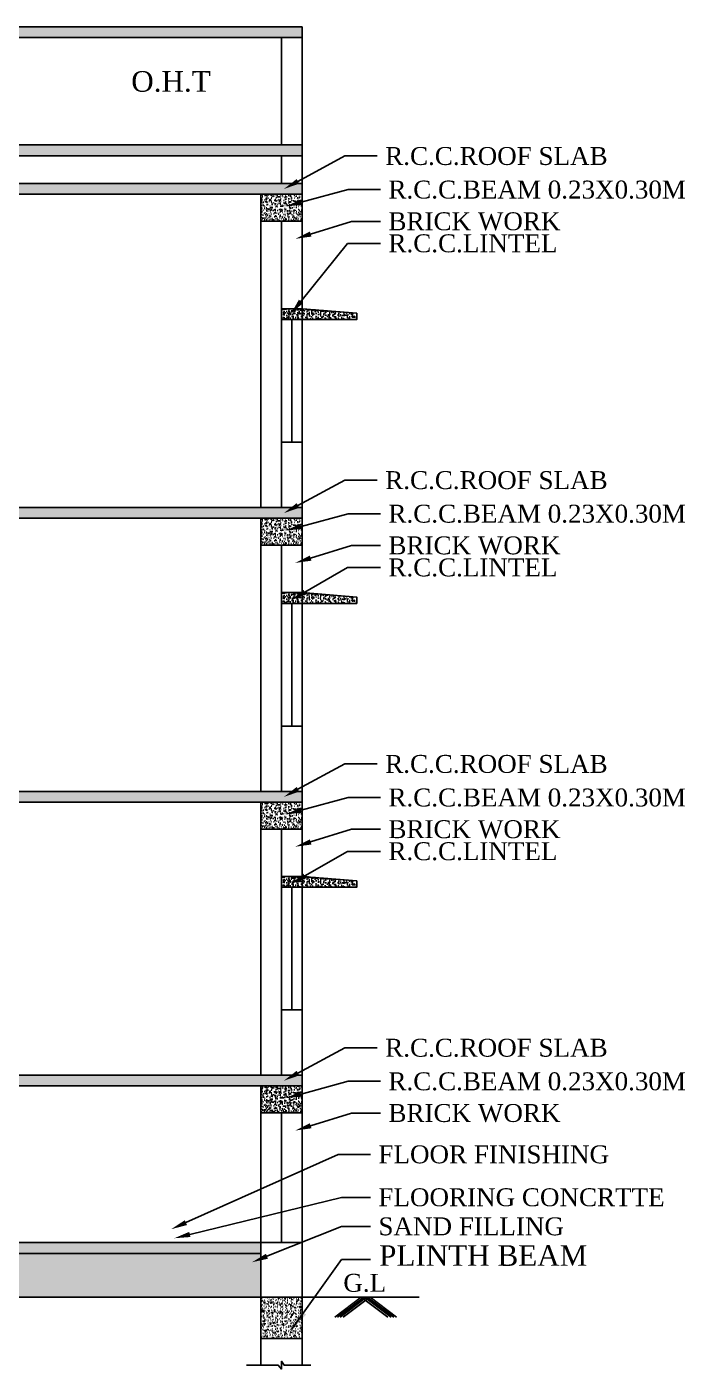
# Model space of a CAD drawing. Header units: metres. Extents: x 2 to 142, y 1 to 82.
# Drawn here: x 100.05 to 107.41, y 48.32 to 63.31 of the extents above; entities that cross this region are included whole.
import ezdxf
from ezdxf import colors
from ezdxf.entities.mleader import LeaderData, LeaderLine
from ezdxf.math import Vec2, Vec3

# ---------------------------------------------------------------- set-up
doc = ezdxf.new("R2010")
doc.units = ezdxf.units.M
doc.header["$MEASUREMENT"] = 0
doc.styles.get("Standard").update_dxf_attribs({"font": 'BOOKOS.TTF'})
doc.dimstyles.get("Standard").update_dxf_attribs({"dimtxt": 0.23, "dimasz": 0.23, "dimexe": 0.18, "dimexo": 0.0625, "dimgap": 0.09, "dimtad": 1, "dimzin": 0, "dimdsep": 46, "dimtxsty": 'Standard', "dimblk": 'OBLIQUE', "dimcen": 0.09, "dimse1": 1, "dimse2": 1, "dimclrd": 256, "dimclre": 256, "dimclrt": 256, "dimadec": 0, "dimazin": 0, "dimtfac": 1, "dimtix": 1, "dimtofl": 0, "dimtmove": 0, "dimatfit": 3, "dimfxl": 0, "dimtolj": 1, "dimtzin": 0, "dimarcsym": 0})
pattern_1 = [(50, (-16875.487765, 1620.66219), (0.07172601826, -0.0062752135), [0.0075, -0.0825]), (355, (-16875.487765, 1620.66219), (-0.01387513336, 0.07521921337), [0.006, -0.066]), (100.45144446, (-16875.48179, 1620.66167), (0.05785088467, 0.0689439991), [0.0063740192, -0.0701142112]), (46.1842, (-16875.487765, 1620.68219), (0.10672413307, -0.0165519281), [0.01125, -0.12375]), (96.6356355, (-16875.47887, 1620.68081), (0.09346619457, 0.0974118601), [0.0095610342, -0.105171376]), (351.184164, (-16875.48776, 1620.68219), (0.0934661945, 0.09741186), [0.009, -0.0990000001]), (21, (-16875.477765, 1620.67719), (0.05969070521, -0.04026188907), [0.0075, -0.0825]), (326, (-16875.477765, 1620.67719), (0.0243315332, 0.0725150045), [0.006, -0.066]), (71.45144474, (-16875.47279, 1620.673834), (0.08402223767, 0.03225311528), [0.006374019, -0.0701142112]), (37.5, (-16875.487765, 1620.66219), (0.00121598553, 0.033289385383), [0, -0.0652, 0, -0.067, 0, -0.06625]), (7.5, (-16875.487765, 1620.66219), (0.026306953744, 0.03944117119), [0, -0.0382, 0, -0.0637, 0, -0.02525]), (327.5, (-16875.510065, 1620.66219), (0.053382243617, -0.002255487173), [0, -0.025, 0, -0.078, 0, -0.1035]), (317.5, (-16875.520065, 1620.66219), (0.05831861693, 0.01001049823), [0, -0.0325, 0, -0.0518, 0, -0.0735])]
pattern_2 = [(50, (-16875.487765, 1623.83219), (0.07172601826, -0.0062752135), [0.0075, -0.0825]), (355, (-16875.487765, 1623.83219), (-0.01387513336, 0.07521921337), [0.006, -0.066]), (100.45144446, (-16875.48179, 1623.83167), (0.05785088467, 0.0689439991), [0.0063740192, -0.0701142112]), (46.1842, (-16875.487765, 1623.85219), (0.10672413307, -0.0165519281), [0.01125, -0.12375]), (96.6356355, (-16875.47887, 1623.85081), (0.09346619457, 0.0974118601), [0.0095610342, -0.105171376]), (351.184164, (-16875.48776, 1623.85219), (0.0934661945, 0.09741186), [0.009, -0.0990000001]), (21, (-16875.477765, 1623.84719), (0.05969070521, -0.04026188907), [0.0075, -0.0825]), (326, (-16875.477765, 1623.84719), (0.0243315332, 0.0725150045), [0.006, -0.066]), (71.45144474, (-16875.47279, 1623.843834), (0.08402223767, 0.03225311528), [0.006374019, -0.0701142112]), (37.5, (-16875.487765, 1623.83219), (0.00121598553, 0.033289385383), [0, -0.0652, 0, -0.067, 0, -0.06625]), (7.5, (-16875.487765, 1623.83219), (0.026306953744, 0.03944117119), [0, -0.0382, 0, -0.0637, 0, -0.02525]), (327.5, (-16875.510065, 1623.83219), (0.053382243617, -0.002255487173), [0, -0.025, 0, -0.078, 0, -0.1035]), (317.5, (-16875.520065, 1623.83219), (0.05831861693, 0.01001049823), [0, -0.0325, 0, -0.0518, 0, -0.0735])]
pattern_3 = [(50, (-16875.487765, 1627.00219), (0.07172601826, -0.0062752135), [0.0075, -0.0825]), (355, (-16875.487765, 1627.00219), (-0.01387513336, 0.07521921337), [0.006, -0.066]), (100.45144446, (-16875.48179, 1627.00167), (0.05785088467, 0.0689439991), [0.0063740192, -0.0701142112]), (46.1842, (-16875.487765, 1627.02219), (0.10672413307, -0.0165519281), [0.01125, -0.12375]), (96.6356355, (-16875.47887, 1627.02081), (0.09346619457, 0.0974118601), [0.0095610342, -0.105171376]), (351.184164, (-16875.48776, 1627.02219), (0.0934661945, 0.09741186), [0.009, -0.0990000001]), (21, (-16875.477765, 1627.01719), (0.05969070521, -0.04026188907), [0.0075, -0.0825]), (326, (-16875.477765, 1627.01719), (0.0243315332, 0.0725150045), [0.006, -0.066]), (71.45144474, (-16875.47279, 1627.013834), (0.08402223767, 0.03225311528), [0.006374019, -0.0701142112]), (37.5, (-16875.487765, 1627.00219), (0.00121598553, 0.033289385383), [0, -0.0652, 0, -0.067, 0, -0.06625]), (7.5, (-16875.487765, 1627.00219), (0.026306953744, 0.03944117119), [0, -0.0382, 0, -0.0637, 0, -0.02525]), (327.5, (-16875.510065, 1627.00219), (0.053382243617, -0.002255487173), [0, -0.025, 0, -0.078, 0, -0.1035]), (317.5, (-16875.520065, 1627.00219), (0.05831861693, 0.01001049823), [0, -0.0325, 0, -0.0518, 0, -0.0735])]

# ---------------------------------------------------------------- blocks, each defined once
blk = doc.blocks.new('_Oblique')
at = {"color": 0, "linetype": 'ByBlock', "lineweight": -2}
blk.add_line((-0.5, -0.5), (0.5, 0.5), dxfattribs=at)

msp = doc.modelspace()

# ---------------------------------------------------------------- hatches: boundary and pattern name
h = msp.add_hatch()
h.set_pattern_fill('AR-CONC', color=3, scale=0.01, style=0)
h.set_pattern_definition([(50, (0, 0), (0.071726018, -0.006275213), [0.0075, -0.0825]), (355, (0, 0), (-0.013875133, 0.075219213), [0.006, -0.066]), (100.451444, (0.00598, -0.00052), (0.057850885, 0.068944), [0.00637402, -0.07011421]), (46.1842, (0, 0.02), (0.10672413, -0.01655193), [0.01125, -0.12375]), (96.63564, (0.00889, 0.01862), (0.093466195, 0.09741186), [0.00956103, -0.10517138]), (351.18416, (0, 0.02), (0.09346619, 0.09741186), [0.009, -0.099]), (21, (0.01, 0.015), (0.059690705, -0.04026189), [0.0075, -0.0825]), (326, (0.01, 0.015), (0.024331533, 0.072515005), [0.006, -0.066]), (71.451445, (0.014974, 0.011645), (0.084022238, 0.032253115), [0.00637402, -0.07011421]), (37.5, (0, 0), (0.0012159855, 0.0332893854), [0, -0.0652, 0, -0.067, 0, -0.06625]), (7.5, (0, 0), (0.026306954, 0.039441171), [0, -0.0382, 0, -0.0637, 0, -0.02525]), (327.5, (-0.0223, 0), (0.0533822436, -0.002255487), [0, -0.025, 0, -0.078, 0, -0.1035]), (317.5, (-0.0323, 0), (0.058318617, 0.010010498), [0, -0.0325, 0, -0.0518, 0, -0.0735])])
h.paths.add_polyline_path([(103.127, 61.99), (99.667, 61.99), (99.667, 61.87), (103.127, 61.87)])
h.paths.add_polyline_path([(103.127, 63.31), (99.667, 63.31), (99.667, 63.19), (103.127, 63.19)])
h = msp.add_hatch()
h.set_pattern_fill('AR-CONC', color=3, scale=0.01, style=0)
h.set_pattern_definition(pattern_1)
h.paths.add_polyline_path([(99.897, 61.56), (99.667, 61.56), (99.667, 61.44), (99.897, 61.44), (103.127, 61.44), (103.127, 61.56)])
h = msp.add_hatch()
h.set_pattern_fill('AR-CONC', color=3, scale=0.01, style=0)
h.set_pattern_definition([(50, (-16866.117765, 1626.15219), (0.07172601826, -0.0062752135), [0.0075, -0.0825]), (355, (-16866.117765, 1626.15219), (-0.01387513336, 0.07521921337), [0.006, -0.066]), (100.45144446, (-16866.11179, 1626.15167), (0.05785088467, 0.0689439991), [0.0063740192, -0.0701142112]), (46.1842, (-16866.117765, 1626.17219), (0.10672413307, -0.0165519281), [0.01125, -0.12375]), (96.6356355, (-16866.10887, 1626.17081), (0.09346619457, 0.0974118601), [0.0095610342, -0.105171376]), (351.184164, (-16866.11776, 1626.17219), (0.0934661945, 0.09741186), [0.009, -0.0990000001]), (21, (-16866.107765, 1626.16719), (0.05969070521, -0.04026188907), [0.0075, -0.0825]), (326, (-16866.107765, 1626.16719), (0.0243315332, 0.0725150045), [0.006, -0.066]), (71.45144474, (-16866.10279, 1626.163834), (0.08402223767, 0.03225311528), [0.006374019, -0.0701142112]), (37.5, (-16866.117765, 1626.15219), (0.00121598553, 0.033289385383), [0, -0.0652, 0, -0.067, 0, -0.06625]), (7.5, (-16866.117765, 1626.15219), (0.026306953744, 0.03944117119), [0, -0.0382, 0, -0.0637, 0, -0.02525]), (327.5, (-16866.140065, 1626.15219), (0.053382243617, -0.002255487173), [0, -0.025, 0, -0.078, 0, -0.1035]), (317.5, (-16866.150065, 1626.15219), (0.05831861693, 0.01001049823), [0, -0.0325, 0, -0.0518, 0, -0.0735])])
h.paths.add_polyline_path([(102.667, 61.44), (102.667, 61.14), (103.127, 61.14), (103.127, 61.44)])
h = msp.add_hatch()
h.set_pattern_fill('AR-CONC', color=3, scale=0.01, style=0)
h.set_pattern_definition(pattern_3)
h.paths.add_polyline_path([(103.127, 60.04), (103.127, 60.16), (102.897, 60.16), (102.897, 60.04)])
h = msp.add_hatch()
h.set_pattern_fill('AR-CONC', color=3, scale=0.01, style=0)
h.set_pattern_definition(pattern_3)
h.paths.add_polyline_path([(103.127, 60.04), (103.737, 60.04), (103.737, 60.11), (103.127, 60.16)])
h = msp.add_hatch()
h.set_pattern_fill('AR-CONC', color=3, scale=0.01, style=0)
h.set_pattern_definition([(50, (-16875.487765, 1623.83219), (0.07172601826, -0.0062752135), [0.0075, -0.0825]), (355, (-16875.487765, 1623.83219), (-0.01387513336, 0.07521921337), [0.006, -0.066]), (100.45144446, (-16875.48179, 1623.83167), (0.05785088467, 0.0689439991), [0.0063740192, -0.0701142112]), (46.1842, (-16875.487765, 1623.85219), (0.10672413307, -0.0165519281), [0.01125, -0.12375]), (96.6356355, (-16875.47887, 1623.85081), (0.09346619457, 0.0974118601), [0.0095610342, -0.105171376]), (351.184164, (-16875.48776, 1623.85219), (0.0934661945, 0.09741186), [0.009, -0.0990000001]), (21, (-16875.477765, 1623.84719), (0.05969070521, -0.04026188907), [0.0075, -0.0825]), (326, (-16875.477765, 1623.84719), (0.0243315332, 0.0725150045), [0.006, -0.066]), (71.45144474, (-16875.47279, 1623.843834), (0.08402223767, 0.03225311528), [0.006374019, -0.0701142112]), (37.5, (-16875.487765, 1623.83219), (0.00121598553, 0.033289385383), [0, -0.0652, 0, -0.067, 0, -0.06625]), (7.5, (-16875.487765, 1623.83219), (0.026306953744, 0.03944117119), [0, -0.0382, 0, -0.0637, 0, -0.02525]), (327.5, (-16875.510065, 1623.83219), (0.053382243617, -0.002255487173), [0, -0.025, 0, -0.078, 0, -0.1035]), (317.5, (-16875.520065, 1623.83219), (0.05831861693, 0.01001049823), [0, -0.0325, 0, -0.0518, 0, -0.0735])])
h.paths.add_polyline_path([(103.127, 57.94), (99.667, 57.94), (99.667, 57.82), (103.127, 57.82)])
h = msp.add_hatch()
h.set_pattern_fill('AR-CONC', color=3, scale=0.01, style=0)
h.set_pattern_definition([(50, (-16866.117765, 1622.53219), (0.07172601826, -0.0062752135), [0.0075, -0.0825]), (355, (-16866.117765, 1622.53219), (-0.01387513336, 0.07521921337), [0.006, -0.066]), (100.45144446, (-16866.11179, 1622.53167), (0.05785088467, 0.0689439991), [0.0063740192, -0.0701142112]), (46.1842, (-16866.117765, 1622.55219), (0.10672413307, -0.0165519281), [0.01125, -0.12375]), (96.6356355, (-16866.10887, 1622.55081), (0.09346619457, 0.0974118601), [0.0095610342, -0.105171376]), (351.184164, (-16866.11776, 1622.55219), (0.0934661945, 0.09741186), [0.009, -0.0990000001]), (21, (-16866.107765, 1622.54719), (0.05969070521, -0.04026188907), [0.0075, -0.0825]), (326, (-16866.107765, 1622.54719), (0.0243315332, 0.0725150045), [0.006, -0.066]), (71.45144474, (-16866.10279, 1622.543834), (0.08402223767, 0.03225311528), [0.006374019, -0.0701142112]), (37.5, (-16866.117765, 1622.53219), (0.00121598553, 0.033289385383), [0, -0.0652, 0, -0.067, 0, -0.06625]), (7.5, (-16866.117765, 1622.53219), (0.026306953744, 0.03944117119), [0, -0.0382, 0, -0.0637, 0, -0.02525]), (327.5, (-16866.140065, 1622.53219), (0.053382243617, -0.002255487173), [0, -0.025, 0, -0.078, 0, -0.1035]), (317.5, (-16866.150065, 1622.53219), (0.05831861693, 0.01001049823), [0, -0.0325, 0, -0.0518, 0, -0.0735])])
h.paths.add_polyline_path([(102.667, 57.82), (102.667, 57.52), (103.127, 57.52), (103.127, 57.82)])
h = msp.add_hatch()
h.set_pattern_fill('AR-CONC', color=3, scale=0.01, style=0)
h.set_pattern_definition(pattern_2)
h.paths.add_polyline_path([(103.127, 56.87), (103.127, 56.99), (102.897, 56.99), (102.897, 56.87)])
h = msp.add_hatch()
h.set_pattern_fill('AR-CONC', color=3, scale=0.01, style=0)
h.set_pattern_definition(pattern_2)
h.paths.add_polyline_path([(103.127, 56.87), (103.737, 56.87), (103.737, 56.94), (103.127, 56.99)])
h = msp.add_hatch()
h.set_pattern_fill('AR-CONC', color=3, scale=0.01, style=0)
h.set_pattern_definition(pattern_1)
h.paths.add_polyline_path([(99.667, 54.77), (99.667, 54.65), (103.127, 54.65), (103.127, 54.77)])
h = msp.add_hatch()
h.set_pattern_fill('AR-CONC', color=3, scale=0.01, style=0)
h.set_pattern_definition([(50, (-16866.117765, 1619.36219), (0.07172601826, -0.0062752135), [0.0075, -0.0825]), (355, (-16866.117765, 1619.36219), (-0.01387513336, 0.07521921337), [0.006, -0.066]), (100.45144446, (-16866.11179, 1619.36167), (0.05785088467, 0.0689439991), [0.0063740192, -0.0701142112]), (46.1842, (-16866.117765, 1619.38219), (0.10672413307, -0.0165519281), [0.01125, -0.12375]), (96.6356355, (-16866.10887, 1619.38081), (0.09346619457, 0.0974118601), [0.0095610342, -0.105171376]), (351.184164, (-16866.11776, 1619.38219), (0.0934661945, 0.09741186), [0.009, -0.0990000001]), (21, (-16866.107765, 1619.37719), (0.05969070521, -0.04026188907), [0.0075, -0.0825]), (326, (-16866.107765, 1619.37719), (0.0243315332, 0.0725150045), [0.006, -0.066]), (71.45144474, (-16866.10279, 1619.373834), (0.08402223767, 0.03225311528), [0.006374019, -0.0701142112]), (37.5, (-16866.117765, 1619.36219), (0.00121598553, 0.033289385383), [0, -0.0652, 0, -0.067, 0, -0.06625]), (7.5, (-16866.117765, 1619.36219), (0.026306953744, 0.03944117119), [0, -0.0382, 0, -0.0637, 0, -0.02525]), (327.5, (-16866.140065, 1619.36219), (0.053382243617, -0.002255487173), [0, -0.025, 0, -0.078, 0, -0.1035]), (317.5, (-16866.150065, 1619.36219), (0.05831861693, 0.01001049823), [0, -0.0325, 0, -0.0518, 0, -0.0735])])
h.paths.add_polyline_path([(102.667, 54.65), (102.667, 54.35), (103.127, 54.35), (103.127, 54.65)])
h = msp.add_hatch()
h.set_pattern_fill('AR-CONC', color=3, scale=0.01, style=0)
h.set_pattern_definition(pattern_1)
h.paths.add_polyline_path([(103.127, 53.7), (103.127, 53.82), (102.897, 53.82), (102.897, 53.7)])
h = msp.add_hatch()
h.set_pattern_fill('AR-CONC', color=3, scale=0.01, style=0)
h.set_pattern_definition(pattern_1)
h.paths.add_polyline_path([(103.127, 53.7), (103.737, 53.7), (103.737, 53.77), (103.127, 53.82)])
h = msp.add_hatch()
h.set_pattern_fill('AR-CONC', color=3, scale=0.01, style=0)
h.set_pattern_definition(pattern_1)
h.paths.add_polyline_path([(99.667, 51.6), (99.667, 51.48), (103.127, 51.48), (103.127, 51.6), (102.897, 51.6)])
h = msp.add_hatch()
h.set_pattern_fill('AR-CONC', color=3, scale=0.01, style=0)
h.set_pattern_definition([(50, (-16866.117765, 1616.19219), (0.07172601826, -0.0062752135), [0.0075, -0.0825]), (355, (-16866.117765, 1616.19219), (-0.01387513336, 0.07521921337), [0.006, -0.066]), (100.45144446, (-16866.11179, 1616.19167), (0.05785088467, 0.0689439991), [0.0063740192, -0.0701142112]), (46.1842, (-16866.117765, 1616.21219), (0.10672413307, -0.0165519281), [0.01125, -0.12375]), (96.6356355, (-16866.10887, 1616.21081), (0.09346619457, 0.0974118601), [0.0095610342, -0.105171376]), (351.184164, (-16866.11776, 1616.21219), (0.0934661945, 0.09741186), [0.009, -0.0990000001]), (21, (-16866.107765, 1616.20719), (0.05969070521, -0.04026188907), [0.0075, -0.0825]), (326, (-16866.107765, 1616.20719), (0.0243315332, 0.0725150045), [0.006, -0.066]), (71.45144474, (-16866.10279, 1616.203834), (0.08402223767, 0.03225311528), [0.006374019, -0.0701142112]), (37.5, (-16866.117765, 1616.19219), (0.00121598553, 0.033289385383), [0, -0.0652, 0, -0.067, 0, -0.06625]), (7.5, (-16866.117765, 1616.19219), (0.026306953744, 0.03944117119), [0, -0.0382, 0, -0.0637, 0, -0.02525]), (327.5, (-16866.140065, 1616.19219), (0.053382243617, -0.002255487173), [0, -0.025, 0, -0.078, 0, -0.1035]), (317.5, (-16866.150065, 1616.19219), (0.05831861693, 0.01001049823), [0, -0.0325, 0, -0.0518, 0, -0.0735])])
h.paths.add_polyline_path([(102.667, 51.48), (102.667, 51.18), (103.127, 51.18), (103.127, 51.48)])
h = msp.add_hatch()
h.set_pattern_fill('AR-CONC', color=3, scale=0.01, style=0)
h.set_pattern_definition(pattern_1)
h.paths.add_polyline_path([(102.667, 49.61), (102.667, 49.73), (93.757, 49.73), (93.757, 49.61)])
h = msp.add_hatch()
h.set_pattern_fill('AR-SAND', color=3, scale=0.08, style=0)
h.set_pattern_definition([(37.5, (-16875.48776, 1620.66219), (-0.00503946865, 0.1541459015), [0, -0.1216, 0, -0.136, 0, -0.13]), (7.5, (-16875.48776, 1620.66219), (0.1415821364, 0.2257716852), [0, -0.0656, 0, -0.1096, 0, -0.042]), (327.5, (-16875.58616, 1620.66219), (0.2491313489, 0.0004527243), [0, -0.04, 0, -0.144, 0, -0.188]), (317.5, (-16875.58616, 1620.6622), (0.2404901284, 0.0702140452), [0, -0.02, 0, -0.0944, 0, -0.108])])
h.paths.add_polyline_path([(102.667, 49.61), (93.757, 49.61), (93.757, 49.12), (102.667, 49.12)])
h = msp.add_hatch()
h.set_pattern_fill('AR-CONC', color=3, scale=0.01, style=0)
h.set_pattern_definition(pattern_1)
h.paths.add_polyline_path([(102.667, 49.12), (102.667, 48.66), (103.127, 48.66), (103.127, 49.12)])

# ---------------------------------------------------------------- linework, layer by layer
at = {"color": 1}
for p, q in [((99.667, 63.31), (103.127, 63.31)), ((99.667, 63.19), (103.127, 63.19)), ((102.897, 61.99), (102.897, 63.19)), ((99.667, 61.99), (103.127, 61.99)), ((99.667, 61.87), (103.127, 61.87)), ((102.897, 61.56), (102.897, 61.87)), ((99.897, 61.56), (103.127, 61.56)), ((103.127, 60.16), (103.127, 61.56)), ((99.897, 61.44), (103.127, 61.44)), ((102.667, 57.94), (102.667, 61.44)), ((102.897, 60.16), (102.897, 61.14)), ((102.897, 60.16), (103.127, 60.16)), ((102.897, 60.04), (102.897, 60.16)), ((103.127, 60.04), (103.127, 60.16)), ((102.897, 60.04), (103.127, 60.04)), ((103.127, 59.12), (103.127, 59.24)), ((102.897, 58.67), (103.127, 58.67)), ((99.667, 57.94), (103.127, 57.94)), ((103.127, 56.99), (103.127, 57.94)), ((99.667, 57.82), (103.127, 57.82)), ((102.667, 54.77), (102.667, 57.82)), ((102.897, 56.99), (102.897, 57.52)), ((102.897, 56.99), (103.127, 56.99)), ((102.897, 56.87), (102.897, 56.99)), ((103.127, 56.87), (103.127, 56.99)), ((102.897, 56.87), (103.127, 56.87)), ((103.127, 55.95), (103.127, 56.07)), ((102.897, 55.5), (103.127, 55.5)), ((99.667, 54.77), (103.127, 54.77)), ((103.127, 53.82), (103.127, 54.77)), ((99.667, 54.65), (103.127, 54.65)), ((102.667, 51.6), (102.667, 54.65)), ((102.897, 53.82), (102.897, 54.35)), ((102.897, 53.82), (103.127, 53.82)), ((102.897, 53.7), (102.897, 53.82)), ((102.897, 53.7), (103.127, 53.7)), ((103.127, 53.7), (103.127, 53.82)), ((103.127, 52.78), (103.127, 52.9)), ((102.897, 52.33), (103.127, 52.33)), ((99.667, 51.6), (103.127, 51.6)), ((103.127, 51.48), (103.127, 51.6)), ((99.667, 51.48), (103.127, 51.48)), ((102.667, 49.73), (102.667, 51.48)), ((75.447, 49.73), (102.667, 49.73)), ((93.757, 49.61), (102.667, 49.61)), ((75.447, 49.12), (104.435, 49.12)), ((103.788, 49.12), (103.493, 48.897)), ((103.818, 49.12), (103.522, 48.897)), ((103.846, 49.12), (103.55, 48.897)), ((103.883, 49.12), (103.587, 48.897)), ((103.788, 49.12), (104.084, 48.897)), ((103.825, 49.12), (104.122, 48.897)), ((103.855, 49.12), (104.151, 48.897)), ((103.886, 49.12), (104.181, 48.897)), ((102.667, 48.66), (102.667, 48.36)), ((103.127, 48.66), (103.127, 48.36))]:
    msp.add_line(p, q, dxfattribs=at)
at = {"color": 5}
for p, q in [((103.012, 60.04), (103.012, 58.67)), ((103.012, 56.87), (103.012, 55.5)), ((103.012, 53.7), (103.012, 52.33))]:
    msp.add_line(p, q, dxfattribs=at)
at = {"color": 1}
for points in [[(103.127, 61.56), (103.127, 63.31)], [(103.127, 60.04), (103.737, 60.04), (103.737, 60.11), (103.127, 60.16)], [(103.127, 56.87), (103.737, 56.87), (103.737, 56.94), (103.127, 56.99)], [(103.127, 53.7), (103.737, 53.7), (103.737, 53.77), (103.127, 53.82)], [(103.223, 48.36), (102.927, 48.36), (102.897, 48.405), (102.897, 48.317), (102.86, 48.36), (102.505, 48.36)]]:
    msp.add_lwpolyline(points, dxfattribs=at)
for points in [[(102.667, 61.44), (103.127, 61.44), (103.127, 61.14), (102.667, 61.14)], [(103.127, 60.04), (102.897, 60.04), (102.897, 57.94), (103.127, 57.94)], [(102.667, 57.82), (103.127, 57.82), (103.127, 57.52), (102.667, 57.52)], [(103.127, 56.87), (102.897, 56.87), (102.897, 54.77), (103.127, 54.77)], [(102.667, 54.65), (103.127, 54.65), (103.127, 54.35), (102.667, 54.35)], [(103.127, 53.7), (102.897, 53.7), (102.897, 51.6), (103.127, 51.6)], [(102.667, 51.48), (103.127, 51.48), (103.127, 51.18), (102.667, 51.18)], [(103.127, 51.18), (102.897, 51.18), (102.897, 49.73), (103.127, 49.73)], [(102.667, 49.12), (103.127, 49.12), (103.127, 49.73), (102.667, 49.73)], [(102.667, 48.66), (103.127, 48.66), (103.127, 49.12), (102.667, 49.12)]]:
    msp.add_lwpolyline(points, close=True, dxfattribs=at)

# ---------------------------------------------------------------- texts
for s, p in [('O.H.T', (101.218, 62.585)), ('PLINTH BEAM', (103.987, 49.471))]:
    msp.add_text(s, height=0.23).set_placement(p)
at = {"color": 0}
msp.add_text('G.L', height=0.2, dxfattribs=at).set_placement((103.587, 49.181))

# ---------------------------------------------------------------- leaders
msp.add_leader([(103.007, 48.761), (103.565, 49.543), (103.889, 49.543)], dimstyle='Standard', override={"dimtad": 0})
ml = msp.add_multileader_mtext('Standard')
ml.set_content('R.C.C.ROOF SLAB', color=256)
ml.set_leader_properties()
ml.build(insert=Vec2(0, 0))
ml.multileader.update_dxf_attribs({"text_right_attachment_type": 6, "dogleg_length": 0.36, "arrow_head_size": 0.18})
ctx = ml.context
ctx.base_point, ctx.char_height, ctx.arrow_head_size, ctx.landing_gap_size, ctx.plane_origin = Vec3(103.965, 61.867), 0.2, 0.18, 0.09, Vec3(102.318, 60.956)
ctx.right_attachment = 6
notes = []
notes.append((ctx, [(0, (1, 1, 0), (103.605, 61.867), (1, 0), 0.36, [(0, [(102.922, 61.498)], 0, [])])]))
ctx.mtext.insert, ctx.mtext.flow_direction = Vec3(104.055, 61.967), 5
ml = msp.add_multileader_mtext('Standard')
ml.set_content('R.C.C.BEAM 0.23X0.30M', color=256)
ml.set_leader_properties()
ml.build(insert=Vec2(0, 0))
ml.multileader.update_dxf_attribs({"text_right_attachment_type": 6, "dogleg_length": 0.36, "arrow_head_size": 0.18})
ctx = ml.context
ctx.base_point, ctx.char_height, ctx.arrow_head_size, ctx.landing_gap_size, ctx.plane_origin = Vec3(104.001, 61.492), 0.2, 0.18, 0.09, Vec3(102.354, 60.464)
ctx.right_attachment = 6
notes.append((ctx, [(0, (1, 1, 0), (103.641, 61.492), (1, 0), 0.36, [(0, [(102.941, 61.303)], 0, [])])]))
ctx.mtext.insert, ctx.mtext.flow_direction = Vec3(104.091, 61.592), 5
ml = msp.add_multileader_mtext('Standard')
ml.set_content('BRICK WORK', color=256)
ml.set_leader_properties()
ml.build(insert=Vec2(0, 0))
ml.multileader.update_dxf_attribs({"text_right_attachment_type": 6, "dogleg_length": 0.36, "arrow_head_size": 0.18})
ctx = ml.context
ctx.base_point, ctx.char_height, ctx.arrow_head_size, ctx.landing_gap_size, ctx.plane_origin = Vec3(104.001, 61.137), 0.2, 0.18, 0.09, Vec3(102.332, 59.45)
ctx.right_attachment = 6
notes.append((ctx, [(0, (1, 1, 0), (103.68, 61.137), (1, 0), 0.321, [(0, [(103.05, 60.942)], 0, [])])]))
ctx.mtext.insert, ctx.mtext.flow_direction = Vec3(104.091, 61.238), 5
ml = msp.add_multileader_mtext('Standard')
ml.set_content('R.C.C.LINTEL', color=256)
ml.set_leader_properties()
ml.build(insert=Vec2(0, 0))
ml.multileader.update_dxf_attribs({"text_right_attachment_type": 6, "dogleg_length": 0.36, "arrow_head_size": 0.18})
ctx = ml.context
ctx.base_point, ctx.char_height, ctx.arrow_head_size, ctx.landing_gap_size, ctx.plane_origin = Vec3(104.001, 60.89), 0.2, 0.18, 0.09, Vec3(103.352, 60.199)
ctx.right_attachment = 6
notes.append((ctx, [(0, (1, 1, 0), (103.632, 60.89), (1, 0), 0.369, [(0, [(103.001, 60.103)], 0, [])])]))
ctx.mtext.insert, ctx.mtext.flow_direction = Vec3(104.091, 60.992), 5
ml = msp.add_multileader_mtext('Standard')
ml.set_content('R.C.C.ROOF SLAB', color=256)
ml.set_leader_properties()
ml.build(insert=Vec2(0, 0))
ml.multileader.update_dxf_attribs({"text_right_attachment_type": 6, "dogleg_length": 0.36, "arrow_head_size": 0.18})
ctx = ml.context
ctx.base_point, ctx.char_height, ctx.arrow_head_size, ctx.landing_gap_size, ctx.plane_origin = Vec3(103.965, 58.247), 0.2, 0.18, 0.09, Vec3(102.318, 57.336)
ctx.right_attachment = 6
notes.append((ctx, [(0, (1, 1, 0), (103.605, 58.247), (1, 0), 0.36, [(0, [(102.922, 57.878)], 0, [])])]))
ctx.mtext.insert, ctx.mtext.flow_direction = Vec3(104.055, 58.347), 5
ml = msp.add_multileader_mtext('Standard')
ml.set_content('R.C.C.BEAM 0.23X0.30M', color=256)
ml.set_leader_properties()
ml.build(insert=Vec2(0, 0))
ml.multileader.update_dxf_attribs({"text_right_attachment_type": 6, "dogleg_length": 0.36, "arrow_head_size": 0.18})
ctx = ml.context
ctx.base_point, ctx.char_height, ctx.arrow_head_size, ctx.landing_gap_size, ctx.plane_origin = Vec3(104.001, 57.872), 0.2, 0.18, 0.09, Vec3(102.354, 56.844)
ctx.right_attachment = 6
notes.append((ctx, [(0, (1, 1, 0), (103.641, 57.872), (1, 0), 0.36, [(0, [(102.941, 57.683)], 0, [])])]))
ctx.mtext.insert, ctx.mtext.flow_direction = Vec3(104.091, 57.972), 5
ml = msp.add_multileader_mtext('Standard')
ml.set_content('BRICK WORK', color=256)
ml.set_leader_properties()
ml.build(insert=Vec2(0, 0))
ml.multileader.update_dxf_attribs({"text_right_attachment_type": 6, "dogleg_length": 0.36, "arrow_head_size": 0.18})
ctx = ml.context
ctx.base_point, ctx.char_height, ctx.arrow_head_size, ctx.landing_gap_size, ctx.plane_origin = Vec3(104.001, 57.517), 0.2, 0.18, 0.09, Vec3(102.332, 55.83)
ctx.right_attachment = 6
notes.append((ctx, [(0, (1, 1, 0), (103.68, 57.517), (1, 0), 0.321, [(0, [(103.05, 57.322)], 0, [])])]))
ctx.mtext.insert, ctx.mtext.flow_direction = Vec3(104.091, 57.618), 5
ml = msp.add_multileader_mtext('Standard')
ml.set_content('R.C.C.LINTEL', color=256)
ml.set_leader_properties()
ml.build(insert=Vec2(0, 0))
ml.multileader.update_dxf_attribs({"text_right_attachment_type": 6, "dogleg_length": 0.36, "arrow_head_size": 0.18})
ctx = ml.context
ctx.base_point, ctx.char_height, ctx.arrow_head_size, ctx.landing_gap_size, ctx.plane_origin = Vec3(104.001, 57.27), 0.2, 0.18, 0.09, Vec3(103.352, 56.579)
ctx.right_attachment = 6
notes.append((ctx, [(0, (1, 1, 0), (103.632, 57.27), (1, 0), 0.369, [(0, [(103.001, 56.905)], 0, [])])]))
ctx.mtext.insert, ctx.mtext.flow_direction = Vec3(104.091, 57.372), 5
ml = msp.add_multileader_mtext('Standard')
ml.set_content('R.C.C.ROOF SLAB', color=256)
ml.set_leader_properties()
ml.build(insert=Vec2(0, 0))
ml.multileader.update_dxf_attribs({"text_right_attachment_type": 6, "dogleg_length": 0.36, "arrow_head_size": 0.18})
ctx = ml.context
ctx.base_point, ctx.char_height, ctx.arrow_head_size, ctx.landing_gap_size, ctx.plane_origin = Vec3(103.965, 55.077), 0.2, 0.18, 0.09, Vec3(102.318, 54.166)
ctx.right_attachment = 6
notes.append((ctx, [(0, (1, 1, 0), (103.605, 55.077), (1, 0), 0.36, [(0, [(102.922, 54.708)], 0, [])])]))
ctx.mtext.insert, ctx.mtext.flow_direction = Vec3(104.055, 55.177), 5
ml = msp.add_multileader_mtext('Standard')
ml.set_content('R.C.C.BEAM 0.23X0.30M', color=256)
ml.set_leader_properties()
ml.build(insert=Vec2(0, 0))
ml.multileader.update_dxf_attribs({"text_right_attachment_type": 6, "dogleg_length": 0.36, "arrow_head_size": 0.18})
ctx = ml.context
ctx.base_point, ctx.char_height, ctx.arrow_head_size, ctx.landing_gap_size, ctx.plane_origin = Vec3(104.001, 54.702), 0.2, 0.18, 0.09, Vec3(102.354, 53.674)
ctx.right_attachment = 6
notes.append((ctx, [(0, (1, 1, 0), (103.641, 54.702), (1, 0), 0.36, [(0, [(102.941, 54.513)], 0, [])])]))
ctx.mtext.insert, ctx.mtext.flow_direction = Vec3(104.091, 54.802), 5
ml = msp.add_multileader_mtext('Standard')
ml.set_content('BRICK WORK', color=256)
ml.set_leader_properties()
ml.build(insert=Vec2(0, 0))
ml.multileader.update_dxf_attribs({"text_right_attachment_type": 6, "dogleg_length": 0.36, "arrow_head_size": 0.18})
ctx = ml.context
ctx.base_point, ctx.char_height, ctx.arrow_head_size, ctx.landing_gap_size, ctx.plane_origin = Vec3(104.001, 54.347), 0.2, 0.18, 0.09, Vec3(102.332, 52.66)
ctx.right_attachment = 6
notes.append((ctx, [(0, (1, 1, 0), (103.68, 54.347), (1, 0), 0.321, [(0, [(103.05, 54.152)], 0, [])])]))
ctx.mtext.insert, ctx.mtext.flow_direction = Vec3(104.091, 54.448), 5
ml = msp.add_multileader_mtext('Standard')
ml.set_content('R.C.C.LINTEL', color=256)
ml.set_leader_properties()
ml.build(insert=Vec2(0, 0))
ml.multileader.update_dxf_attribs({"text_right_attachment_type": 6, "dogleg_length": 0.36, "arrow_head_size": 0.18})
ctx = ml.context
ctx.base_point, ctx.char_height, ctx.arrow_head_size, ctx.landing_gap_size, ctx.plane_origin = Vec3(104.001, 54.1), 0.2, 0.18, 0.09, Vec3(103.352, 53.409)
ctx.right_attachment = 6
notes.append((ctx, [(0, (1, 1, 0), (103.632, 54.1), (1, 0), 0.369, [(0, [(103.001, 53.735)], 0, [])])]))
ctx.mtext.insert, ctx.mtext.flow_direction = Vec3(104.091, 54.202), 5
ml = msp.add_multileader_mtext('Standard')
ml.set_content('R.C.C.ROOF SLAB', color=256)
ml.set_leader_properties()
ml.build(insert=Vec2(0, 0))
ml.multileader.update_dxf_attribs({"text_right_attachment_type": 6, "dogleg_length": 0.36, "arrow_head_size": 0.18})
ctx = ml.context
ctx.base_point, ctx.char_height, ctx.arrow_head_size, ctx.landing_gap_size, ctx.plane_origin = Vec3(103.965, 51.907), 0.2, 0.18, 0.09, Vec3(102.318, 50.996)
ctx.right_attachment = 6
notes.append((ctx, [(0, (1, 1, 0), (103.605, 51.907), (1, 0), 0.36, [(0, [(102.922, 51.538)], 0, [])])]))
ctx.mtext.insert, ctx.mtext.flow_direction = Vec3(104.055, 52.007), 5
ml = msp.add_multileader_mtext('Standard')
ml.set_content('R.C.C.BEAM 0.23X0.30M', color=256)
ml.set_leader_properties()
ml.build(insert=Vec2(0, 0))
ml.multileader.update_dxf_attribs({"text_right_attachment_type": 6, "dogleg_length": 0.36, "arrow_head_size": 0.18})
ctx = ml.context
ctx.base_point, ctx.char_height, ctx.arrow_head_size, ctx.landing_gap_size, ctx.plane_origin = Vec3(104.001, 51.532), 0.2, 0.18, 0.09, Vec3(102.354, 50.504)
ctx.right_attachment = 6
notes.append((ctx, [(0, (1, 1, 0), (103.641, 51.532), (1, 0), 0.36, [(0, [(102.941, 51.343)], 0, [])])]))
ctx.mtext.insert, ctx.mtext.flow_direction = Vec3(104.091, 51.632), 5
ml = msp.add_multileader_mtext('Standard')
ml.set_content('BRICK WORK', color=256)
ml.set_leader_properties()
ml.build(insert=Vec2(0, 0))
ml.multileader.update_dxf_attribs({"text_right_attachment_type": 6, "dogleg_length": 0.36, "arrow_head_size": 0.18})
ctx = ml.context
ctx.base_point, ctx.char_height, ctx.arrow_head_size, ctx.landing_gap_size, ctx.plane_origin = Vec3(104.001, 51.177), 0.2, 0.18, 0.09, Vec3(102.332, 49.49)
ctx.right_attachment = 6
notes.append((ctx, [(0, (1, 1, 0), (103.68, 51.177), (1, 0), 0.321, [(0, [(103.05, 50.982)], 0, [])])]))
ctx.mtext.insert, ctx.mtext.flow_direction = Vec3(104.091, 51.278), 5
ml = msp.add_multileader_mtext('Standard')
ml.set_content('FLOOR FINISHING', color=256)
ml.set_leader_properties()
ml.build(insert=Vec2(0, 0))
ml.multileader.update_dxf_attribs({"text_right_attachment_type": 6, "dogleg_length": 0.36, "arrow_head_size": 0.18})
ctx = ml.context
ctx.base_point, ctx.char_height, ctx.arrow_head_size, ctx.landing_gap_size, ctx.plane_origin = Vec3(103.889, 50.714), 0.2, 0.18, 0.09, Vec3(99.04, 50.454)
ctx.right_attachment = 6
notes.append((ctx, [(0, (1, 1, 0), (103.529, 50.714), (1, 0), 0.36, [(0, [(101.664, 49.88)], 0, [])])]))
ctx.mtext.insert, ctx.mtext.flow_direction = Vec3(103.979, 50.816), 5
ml = msp.add_multileader_mtext('Standard')
ml.set_content('FLOORING CONCRTTE', color=256)
ml.set_leader_properties()
ml.build(insert=Vec2(0, 0))
ml.multileader.update_dxf_attribs({"text_right_attachment_type": 6, "dogleg_length": 0.36, "arrow_head_size": 0.18})
ctx = ml.context
ctx.base_point, ctx.char_height, ctx.arrow_head_size, ctx.landing_gap_size, ctx.plane_origin = Vec3(103.889, 50.235), 0.2, 0.18, 0.09, Vec3(99.04, 49.803)
ctx.right_attachment = 6
notes.append((ctx, [(0, (1, 1, 0), (103.565, 50.235), (1, 0), 0.324, [(0, [(101.698, 49.779)], 0, [])])]))
ctx.mtext.insert, ctx.mtext.flow_direction = Vec3(103.979, 50.337), 5
ml = msp.add_multileader_mtext('Standard')
ml.set_content('SAND FILLING', color=256)
ml.set_leader_properties()
ml.build(insert=Vec2(0, 0))
ml.multileader.update_dxf_attribs({"text_right_attachment_type": 6, "dogleg_length": 0.36, "arrow_head_size": 0.18})
ctx = ml.context
ctx.base_point, ctx.char_height, ctx.arrow_head_size, ctx.landing_gap_size, ctx.plane_origin = Vec3(103.889, 49.911), 0.2, 0.18, 0.09, Vec3(98.655, 48.705)
ctx.right_attachment = 6
notes.append((ctx, [(0, (1, 1, 0), (103.565, 49.911), (1, 0), 0.324, [(0, [(102.567, 49.511)], 0, [])])]))
ctx.mtext.insert, ctx.mtext.flow_direction = Vec3(103.979, 50.012), 5
for ctx, leaders in notes:
    for number, flags, end, landing, length, lines in leaders:
        leader = LeaderData()
        leader.index, (leader.has_last_leader_line, leader.has_dogleg_vector, leader.attachment_direction) = number, flags
        leader.last_leader_point, leader.dogleg_vector, leader.dogleg_length = Vec3(end), Vec3(landing), length
        for number, points, colour, breaks in lines:
            line = LeaderLine()
            line.index, line.vertices, line.color, line.breaks = number, Vec3.list(points), colors.encode_raw_color(colour), breaks
            leader.lines.append(line)
        ctx.leaders.append(leader)

doc.saveas('drawing.dxf')
